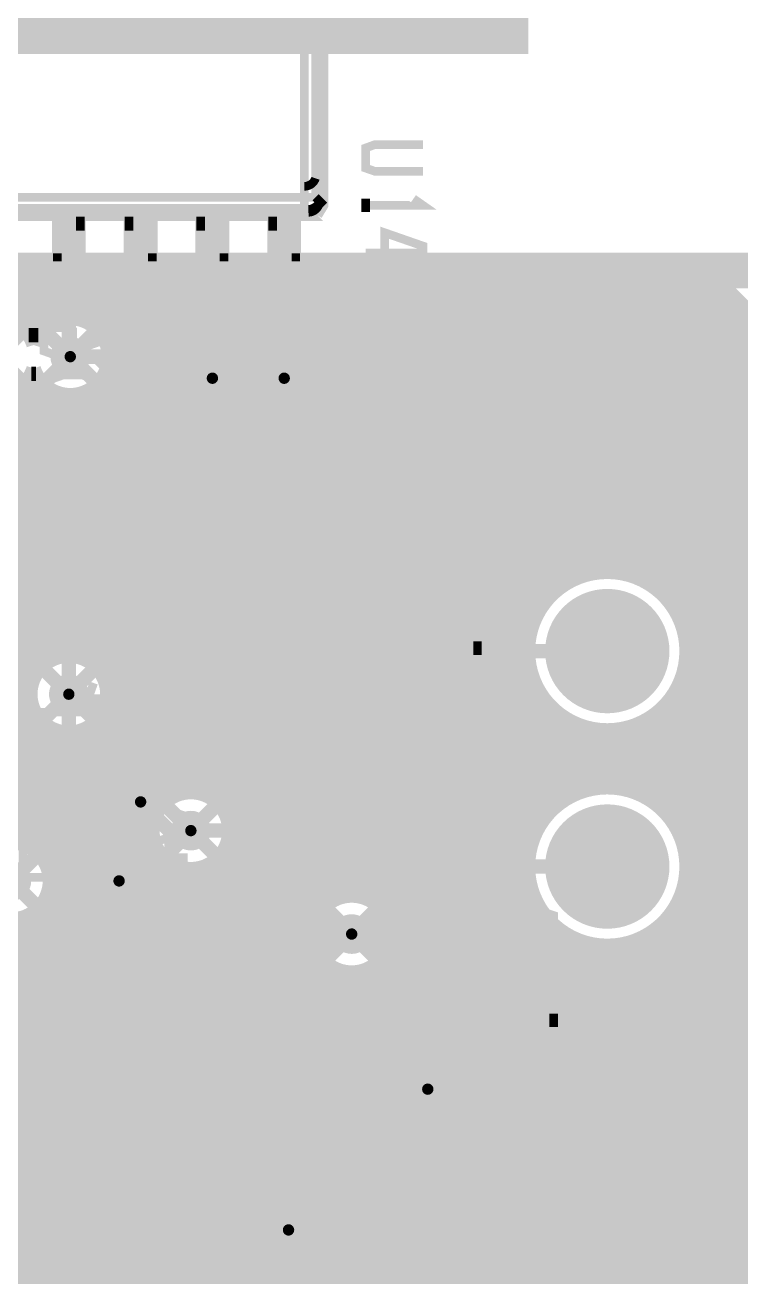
# Model space of a CAD drawing. Extents: x -20 to 155, y -92 to 168.
# Drawn here: x 65.27 to 77.93, y 105.77 to 127.91 of the extents above; entities that cross this region are included whole.
import ezdxf

# ---------------------------------------------------------------- set-up
doc = ezdxf.new("R2010")
doc.units = 0
doc.header["$MEASUREMENT"] = 0
doc.layers.get('0').update_dxf_attribs({"linetype": 'CONTINUOUS'})
for name, color, linetype in [('25-334-1_BOT', 7, 'CONTINUOUS'), ('25-334-1_DRD', 7, 'CONTINUOUS'), ('25-334-1_DRL', 2, 'CONTINUOUS'), ('25-334-1_IN1', 4, 'CONTINUOUS'), ('25-334-1_IN2', 3, 'CONTINUOUS'), ('25-334-1_SMB', 5, 'CONTINUOUS'), ('25-334-1_SMT', 10, 'CONTINUOUS'), ('25-334-1_SPB', 14, 'CONTINUOUS'), ('25-334-1_SPT', 9, 'CONTINUOUS'), ('25-334-1_SSB', 12, 'CONTINUOUS'), ('25-334-1_SST', 11, 'CONTINUOUS'), ('25-334-1_TOP', 13, 'CONTINUOUS'), ('THRUHOLE_TAP', 7, 'CONTINUOUS')]:
    doc.layers.add(name, color=color, linetype=linetype)

# ---------------------------------------------------------------- blocks, each defined once
blk = doc.blocks.new('ROUND_25')
at = {"const_width": 1.09982}
blk.add_lwpolyline([(-0.54991, 0, 1), (0.54991, 0, 1)], format="xyb", close=True, dxfattribs=at)
blk = doc.blocks.new('RECTANGLE_26')
blk.add_solid([(0.4826, 0.4064), (0.4826, -0.4064), (-0.4826, 0.4064), (-0.4826, -0.4064)])
blk = doc.blocks.new('ROUND_39')
at = {"const_width": 0.35052}
blk.add_lwpolyline([(-0.17526, 0, 1), (0.17526, 0, 1)], format="xyb", close=True, dxfattribs=at)
blk = doc.blocks.new('RECTANGLE_56')
blk.add_solid([(0.635, 0.3429), (0.635, -0.3429), (-0.635, 0.3429), (-0.635, -0.3429)])
blk = doc.blocks.new('ROUND_81')
at = {"const_width": 0.50038}
blk.add_lwpolyline([(-0.25019, 0, 1), (0.25019, 0, 1)], format="xyb", close=True, dxfattribs=at)
blk = doc.blocks.new('ROUND_84')
at = {"const_width": 0.10033}
blk.add_lwpolyline([(-0.050164, 0, 1), (0.050164, 0, 1)], format="xyb", close=True, dxfattribs=at)
blk = doc.blocks.new('ROUND_85')
at = {"const_width": 0.10033}
blk.add_lwpolyline([(-0.050164, 0, 1), (0.050164, 0, 1)], format="xyb", close=True, dxfattribs=at)
blk = doc.blocks.new('ROUND_38')
at = {"const_width": 0.35052}
blk.add_lwpolyline([(-0.17526, 0, 1), (0.17526, 0, 1)], format="xyb", close=True, dxfattribs=at)
blk = doc.blocks.new('ROUND_42')
at = {"const_width": 0.35052}
blk.add_lwpolyline([(-0.17526, 0, 1), (0.17526, 0, 1)], format="xyb", close=True, dxfattribs=at)
blk = doc.blocks.new('RECTANGLE_31')
blk.add_solid([(0.29972, 0.99949), (0.29972, -0.99949), (-0.29972, 0.99949), (-0.29972, -0.99949)])
blk = doc.blocks.new('ROUND_35')
at = {"const_width": 0.10033}
blk.add_lwpolyline([(-0.050164, 0, 1), (0.050164, 0, 1)], format="xyb", close=True, dxfattribs=at)
blk = doc.blocks.new('ROUND_71')
at = {"const_width": 0.50038}
blk.add_lwpolyline([(-0.25019, 0, 1), (0.25019, 0, 1)], format="xyb", close=True, dxfattribs=at)

msp = doc.modelspace()

# ---------------------------------------------------------------- linework, layer by layer
at = {"layer": '25-334-1_BOT'}
for points, const_width in [([(38.1762, 149.225), (38.1762, 149.8092), (38.862, 150.495), (43.942, 150.495), (46.355, 148.082), (46.355, 134.62), (54.356, 126.619), (60.325, 126.619), (63.373, 123.571), (80.264, 123.571), (81.915, 121.92)], 0.635), ([(66.04, 120.0912), (66.04, 120.777), (64.77, 122.047)], 0.254), ([(66.0654, 122.047), (66.548, 122.047), (67.945, 120.65), (67.945, 120.0912)], 0.254), ([(69.85, 120.0912), (69.85, 121.666)], 0.254), ([(66.04, 118.6688), (66.04, 116.078), (66.04, 115.0112)], 0.254), ([(69.85, 118.6688), (67.945, 118.6688)], 0.254), ([(82.55, 115.0112), (82.55, 117.348), (81.2292, 118.6688), (69.85, 118.6688)], 0.254), ([(69.85, 118.6688), (69.85, 115.57)], 0.254), ([(66.04, 116.078), (66.04, 115.0112)], 0.254), ([(68.58, 109.7788), (69.3928, 109.7788), (69.977, 110.363), (69.977, 111.887), (71.12, 113.03), (71.12, 115.189), (71.501, 115.57), (72.4408, 115.57)], 0.254), ([(66.04, 115.0112), (64.135, 115.0112)], 0.254), ([(67.31, 114.173), (67.7672, 114.6302), (69.85, 114.6302)], 0.254), ([(69.85, 114.6302), (67.7672, 114.6302), (67.31, 114.173)], 0.254), ([(72.4408, 113.665), (72.4408, 111.887), (72.39, 111.8362)], 0.635), ([(64.135, 113.5888), (64.2112, 113.5888), (65.024, 112.776), (65.532, 112.268), (65.532, 110.9218), (66.675, 109.7788)], 0.254), ([(66.04, 113.5888), (66.1162, 113.5888), (66.929, 112.776)], 0.254), ([(66.929, 112.776), (66.1162, 113.5888), (66.04, 113.5888)], 0.254), ([(68.199, 113.665), (69.85, 113.665)], 0.254), ([(69.85, 113.665), (68.58, 112.395), (68.58, 111.2012)], 0.254), ([(72.39, 111.8362), (71.0438, 111.8362)], 0.635), ([(68.58, 111.2012), (66.675, 111.2012)], 0.254), ([(72.39, 109.093), (72.39, 110.4138)], 0.254), ([(66.675, 109.7788), (66.675, 108.0262)], 0.254), ([(68.58, 109.7788), (68.58, 108.0262)], 0.254), ([(66.675, 108.0262), (64.77, 108.0262)], 0.254), ([(68.58, 106.6038), (66.675, 106.6038)], 0.254), ([(68.58, 106.6038), (69.9262, 106.6038)], 0.254), ([(68.58, 106.6038), (69.9262, 106.6038)], 0.254)]:
    msp.add_lwpolyline(points, dxfattribs=dict(at, const_width=const_width))
at = {"layer": '25-334-1_DRD', "const_width": 0.254}
for points in [[(65.405, 122.682), (64.135, 121.412)], [(65.405, 121.412), (64.135, 122.682)], [(66.7004, 122.682), (65.4304, 121.412)], [(66.7004, 121.412), (65.4304, 122.682)], [(70.485, 121.031), (69.215, 122.301), (67.945, 121.031)], [(69.215, 121.031), (67.945, 122.301)], [(69.215, 122.301), (67.945, 121.031)], [(69.215, 121.031), (67.945, 122.301)], [(70.485, 122.301), (69.215, 121.031)], [(75.565, 117.475), (75.565, 116.205)], [(76.2, 116.84), (74.93, 116.84)], [(66.675, 116.713), (65.405, 115.443)], [(66.675, 115.443), (65.405, 116.713)], [(67.945, 114.808), (66.675, 113.538)], [(67.945, 113.538), (66.675, 114.808)], [(67.945, 114.808), (66.675, 113.538)], [(67.945, 113.538), (66.675, 114.808)], [(68.834, 114.3), (67.564, 113.03)], [(68.834, 113.03), (67.564, 114.3)], [(75.565, 113.665), (75.565, 112.395)], [(65.659, 113.411), (64.389, 112.141)], [(65.659, 112.141), (64.389, 113.411)], [(67.564, 113.411), (66.294, 112.141)], [(67.564, 112.141), (66.294, 113.411)], [(67.564, 113.411), (66.294, 112.141)], [(67.564, 112.141), (66.294, 113.411)], [(76.2, 113.03), (74.93, 113.03)], [(71.6788, 112.4712), (70.4088, 111.2012)], [(71.6788, 111.2012), (70.4088, 112.4712)], [(73.025, 109.728), (71.755, 108.458)], [(73.025, 108.458), (71.755, 109.728)], [(70.5612, 107.2388), (69.2912, 105.9688)], [(70.5612, 105.9688), (69.2912, 107.2388)], [(70.5612, 107.2388), (69.2912, 105.9688)], [(70.5612, 105.9688), (69.2912, 107.2388)]]:
    msp.add_lwpolyline(points, dxfattribs=at)
at = {"layer": '25-334-1_DRL', "const_width": 1.99898}
msp.add_lwpolyline([(51.562, 132.969), (56.134, 128.397), (74.168, 128.397)], dxfattribs=at)
at = {"layer": '25-334-1_IN1', "const_width": 0.635}
msp.add_lwpolyline([(93.98, 117.475), (93.98, 118.618), (92.837, 119.761), (87.122, 119.761), (85.598, 118.237), (80.518, 118.237), (77.343, 121.412), (75.057, 121.412), (72.771, 119.126), (51.435, 119.126), (49.53, 117.221), (43.688, 117.221), (42.164, 115.697), (33.655, 115.697)], dxfattribs=at)
msp.add_lwpolyline([(93.98, 117.475), (93.98, 118.618), (92.837, 119.761), (87.122, 119.761), (85.598, 118.237), (80.518, 118.237), (77.343, 121.412), (75.057, 121.412), (72.771, 119.126), (51.435, 119.126), (49.53, 117.221), (43.688, 117.221), (42.164, 115.697), (33.655, 115.697)], dxfattribs=at)
msp.add_lwpolyline([(93.98, 117.475), (93.98, 118.618), (92.837, 119.761), (87.122, 119.761), (85.598, 118.237), (80.518, 118.237), (77.343, 121.412), (75.057, 121.412), (72.771, 119.126), (51.435, 119.126), (49.53, 117.221), (43.688, 117.221), (42.164, 115.697), (33.655, 115.697)], dxfattribs=at)
at = {"layer": '25-334-1_IN2', "const_width": 0.254}
for points in [[(53.24856, 123.80468), (77.216, 123.698)], [(65.1764, 123.75134), (65.1764, 122.59056)], [(65.405, 123.75134), (65.405, 122.2883)], [(65.6336, 123.7488), (65.6336, 122.57278)], [(65.8622, 123.7488), (65.8622, 122.6947)], [(66.0908, 123.74626), (66.0908, 122.72518)], [(66.3194, 123.74626), (66.3194, 122.67692)], [(66.548, 123.74626), (66.548, 122.52452)], [(66.7766, 123.74372), (66.7766, 81.915)], [(67.0052, 123.74372), (67.0052, 81.915)], [(67.2338, 123.74118), (67.2338, 81.915)], [(67.4624, 123.74118), (67.4624, 81.915)], [(67.691, 123.74118), (67.691, 114.11712)], [(67.9196, 123.73864), (67.9196, 114.28476)], [(68.1482, 123.73864), (68.1482, 114.34318)], [(68.3768, 123.7361), (68.3768, 114.32032)], [(68.6054, 123.7361), (68.6054, 114.20856)], [(68.834, 123.7361), (68.834, 113.9063)], [(69.0626, 123.73356), (69.0626, 94.72676)], [(69.2912, 123.73356), (69.2912, 94.72422)], [(69.5198, 123.73102), (69.5198, 94.63532)], [(69.7484, 123.73102), (69.7484, 94.40418)], [(69.977, 123.73102), (69.977, 85.26272)], [(70.2056, 123.72848), (70.2056, 85.63864)], [(70.4342, 123.72848), (70.4342, 112.13592)], [(70.6628, 123.72594), (70.6628, 112.40008)], [(70.8914, 123.72594), (70.8914, 112.49914)], [(71.12, 123.72594), (71.12, 112.51184)], [(71.3486, 123.7234), (71.3486, 112.44326)], [(71.5772, 123.7234), (71.5772, 112.25784)], [(71.8058, 123.72086), (71.8058, 99.78898)], [(72.0344, 123.72086), (72.0344, 100.02012)], [(72.263, 123.72086), (72.263, 100.10902)], [(72.4916, 123.71832), (72.4916, 100.11156)], [(72.7202, 123.71832), (72.7202, 100.03536)], [(72.9488, 123.71578), (72.9488, 99.82708)], [(73.1774, 123.71578), (73.1774, 81.915)], [(73.406, 123.71578), (73.406, 81.915)], [(73.6346, 123.71324), (73.6346, 81.915)], [(73.8632, 123.71324), (73.8632, 81.915)], [(74.0918, 123.7107), (74.0918, 81.915)], [(74.3204, 123.7107), (74.3204, 117.54358)], [(74.549, 123.7107), (74.549, 117.84584)], [(74.7776, 123.70816), (74.7776, 118.0338)], [(75.0062, 123.70816), (75.0062, 118.15572)], [(75.2348, 123.70562), (75.2348, 118.23192)], [(75.4634, 123.70562), (75.4634, 118.26494)], [(75.692, 123.70562), (75.692, 118.26494)], [(75.9206, 123.70308), (75.9206, 118.2243)], [(76.1492, 123.70308), (76.1492, 118.14556)], [(76.3778, 123.70054), (76.3778, 118.01602)], [(76.6064, 123.70054), (76.6064, 117.82044)], [(76.835, 123.70054), (76.835, 117.49786)], [(77.0636, 123.698), (77.0636, 81.915)], [(77.216, 123.698), (81.661, 119.253)], [(77.343, 123.571), (53.52288, 123.571)], [(77.2922, 123.6218), (77.2922, 81.915)], [(77.5716, 123.3424), (53.62194, 123.3424)], [(77.5208, 123.3932), (77.5208, 81.915)], [(77.8002, 123.1138), (53.63464, 123.1138)], [(77.7494, 123.1646), (77.7494, 81.915)], [(78.0288, 122.8852), (53.56606, 122.8852)], [(77.978, 122.936), (77.978, 81.915)], [(65.76314, 122.6566), (65.07226, 122.6566)], [(78.2574, 122.6566), (66.36512, 122.6566)], [(65.50152, 122.428), (65.33134, 122.428)], [(78.486, 122.428), (66.62928, 122.428)], [(78.7146, 122.1994), (66.72834, 122.1994)], [(78.9432, 121.9708), (66.74104, 121.9708)], [(65.45834, 121.7422), (65.37706, 121.7422)], [(65.405, 121.8057), (65.405, 116.3193)], [(79.1718, 121.7422), (66.67246, 121.7422)], [(65.1764, 121.50344), (65.1764, 113.43894)], [(65.64376, 121.5136), (65.1891, 121.5136)], [(65.6336, 121.52122), (65.6336, 116.62156)], [(79.4004, 121.5136), (66.48704, 121.5136)], [(66.548, 121.56694), (66.548, 116.53012)], [(79.629, 121.285), (49.8983, 121.285)], [(65.8622, 121.39676), (65.8622, 116.73332)], [(66.0908, 121.36628), (66.0908, 116.75618)], [(66.3194, 121.41708), (66.3194, 116.69776)], [(79.8576, 121.0564), (50.20056, 121.0564)], [(80.0862, 120.8278), (50.31232, 120.8278)], [(80.3148, 120.5992), (50.33518, 120.5992)], [(80.5434, 120.3706), (50.27676, 120.3706)], [(80.772, 120.142), (50.10912, 120.142)], [(81.0006, 119.9134), (40.259, 119.9134)], [(81.2292, 119.6848), (40.259, 119.6848)], [(81.4578, 119.4562), (40.259, 119.4562)], [(89.154, 119.2276), (40.259, 119.2276)], [(89.154, 118.999), (40.259, 118.999)], [(89.154, 118.7704), (40.259, 118.7704)], [(89.154, 118.5418), (40.259, 118.5418)], [(89.154, 118.3132), (40.259, 118.3132)], [(74.86142, 118.0846), (40.259, 118.0846)], [(89.154, 118.0846), (76.26858, 118.0846)], [(74.55916, 117.856), (40.259, 117.856)], [(89.154, 117.856), (76.57084, 117.856)], [(74.3712, 117.6274), (40.259, 117.6274)], [(89.154, 117.6274), (76.7588, 117.6274)], [(74.24928, 117.3988), (40.259, 117.3988)], [(89.154, 117.3988), (76.88072, 117.3988)], [(74.17308, 117.1702), (40.259, 117.1702)], [(89.154, 117.1702), (76.95692, 117.1702)], [(74.13752, 116.9416), (40.259, 116.9416)], [(89.154, 116.9416), (76.98994, 116.9416)], [(65.79616, 116.713), (64.3763, 116.713)], [(74.14006, 116.713), (66.2813, 116.713)], [(89.154, 116.713), (76.98994, 116.713)], [(65.4939, 116.4844), (64.67856, 116.4844)], [(74.1807, 116.4844), (66.58356, 116.4844)], [(89.154, 116.4844), (76.9493, 116.4844)], [(65.38214, 116.2558), (64.79032, 116.2558)], [(74.25944, 116.2558), (66.69532, 116.2558)], [(74.3204, 116.13642), (74.3204, 113.73358)], [(76.835, 116.18214), (76.835, 113.68786)], [(89.154, 116.2558), (76.87056, 116.2558)], [(65.36182, 116.0272), (64.81318, 116.0272)], [(74.38898, 116.0272), (66.71818, 116.0272)], [(89.154, 116.0272), (76.74102, 116.0272)], [(65.42024, 115.7986), (64.75476, 115.7986)], [(65.405, 115.83416), (65.405, 113.33988)], [(74.58456, 115.7986), (66.65976, 115.7986)], [(74.549, 115.83416), (74.549, 114.03584)], [(89.154, 115.7986), (76.54544, 115.7986)], [(76.6064, 115.85956), (76.6064, 114.01044)], [(65.58788, 115.57), (64.58712, 115.57)], [(65.6336, 115.5319), (65.6336, 113.07572)], [(66.3194, 115.45824), (66.3194, 81.915)], [(74.90714, 115.57), (66.49212, 115.57)], [(66.548, 115.62588), (66.548, 81.915)], [(74.7776, 115.6462), (74.7776, 114.2238)], [(75.0062, 115.52428), (75.0062, 114.34572)], [(75.2348, 115.44808), (75.2348, 114.42192)], [(75.9206, 115.4557), (75.9206, 114.4143)], [(76.1492, 115.53444), (76.1492, 114.33556)], [(89.154, 115.57), (76.22286, 115.57)], [(76.3778, 115.66398), (76.3778, 114.20602)], [(89.154, 115.3414), (63.52794, 115.3414)], [(65.8622, 115.42014), (65.8622, 81.915)], [(66.0908, 115.39982), (66.0908, 81.915)], [(75.4634, 115.41252), (75.4634, 114.45494)], [(75.692, 115.41506), (75.692, 114.45494)], [(89.154, 115.1128), (63.54064, 115.1128)], [(89.154, 114.8842), (63.47206, 114.8842)], [(89.154, 114.6556), (63.28664, 114.6556)], [(75.2602, 114.427), (58.34888, 114.427)], [(89.154, 114.427), (75.8698, 114.427)], [(67.77736, 114.1984), (58.44794, 114.1984)], [(74.7395, 114.1984), (68.62064, 114.1984)], [(89.154, 114.1984), (76.38796, 114.1984)], [(67.59194, 113.9698), (58.46064, 113.9698)], [(74.4855, 113.9698), (68.80606, 113.9698)], [(120.58904, 113.9698), (76.64196, 113.9698)], [(67.52336, 113.7412), (58.39206, 113.7412)], [(74.32294, 113.7412), (68.87464, 113.7412)], [(120.58904, 113.7412), (76.80452, 113.7412)], [(67.53606, 113.5126), (58.20664, 113.5126)], [(74.2188, 113.5126), (68.86194, 113.5126)], [(120.58904, 113.5126), (76.9112, 113.5126)], [(67.63512, 113.284), (65.47612, 113.284)], [(74.15784, 113.284), (68.76288, 113.284)], [(68.834, 113.42116), (68.834, 94.65056)], [(120.58904, 113.284), (76.97216, 113.284)], [(67.89674, 113.0554), (65.64376, 113.0554)], [(67.691, 113.21288), (67.691, 81.915)], [(67.9196, 113.04524), (67.9196, 81.95818)], [(74.13498, 113.0554), (68.49872, 113.0554)], [(68.6054, 113.1189), (68.6054, 94.44228)], [(120.58904, 113.0554), (76.99502, 113.0554)], [(74.15022, 112.8268), (65.70218, 112.8268)], [(68.1482, 112.98682), (68.1482, 81.9277)], [(68.3768, 113.00714), (68.3768, 81.915)], [(120.58904, 112.8268), (76.97978, 112.8268)], [(74.20102, 112.5982), (65.67932, 112.5982)], [(120.58904, 112.5982), (76.92898, 112.5982)], [(70.62216, 112.3696), (65.56756, 112.3696)], [(65.6336, 112.47374), (65.6336, 81.915)], [(74.295, 112.3696), (71.46544, 112.3696)], [(120.58904, 112.3696), (76.83246, 112.3696)], [(76.835, 112.37214), (76.835, 81.915)], [(70.43674, 112.141), (65.2653, 112.141)], [(65.405, 112.21212), (65.405, 81.915)], [(74.44486, 112.141), (71.65086, 112.141)], [(74.3204, 112.32642), (74.3204, 81.915)], [(120.58904, 112.141), (76.68514, 112.141)], [(70.36816, 111.9124), (64.60744, 111.9124)], [(65.1764, 112.11306), (65.1764, 81.915)], [(74.67346, 111.9124), (71.71944, 111.9124)], [(74.549, 112.02416), (74.549, 81.915)], [(97.282, 111.9124), (76.45654, 111.9124)], [(76.6064, 112.04956), (76.6064, 81.915)], [(70.38086, 111.6838), (64.59474, 111.6838)], [(75.0824, 111.6838), (71.70674, 111.6838)], [(74.7776, 111.8362), (74.7776, 81.915)], [(75.0062, 111.71428), (75.0062, 81.915)], [(97.282, 111.6838), (76.0476, 111.6838)], [(76.1492, 111.72444), (76.1492, 81.915)], [(76.3778, 111.85398), (76.3778, 81.915)], [(70.4342, 111.53394), (70.4342, 85.82406)], [(75.2348, 111.63808), (75.2348, 81.915)], [(75.4634, 111.60252), (75.4634, 81.915)], [(75.692, 111.60506), (75.692, 81.915)], [(75.9206, 111.6457), (75.9206, 81.915)], [(70.47992, 111.4552), (64.49568, 111.4552)], [(70.6628, 111.27232), (70.6628, 85.89264)], [(71.5772, 111.41456), (71.5772, 81.915)], [(97.282, 111.4552), (71.60768, 111.4552)], [(70.74154, 111.2266), (64.23152, 111.2266)], [(70.8914, 111.17326), (70.8914, 85.87994)], [(71.12, 111.16056), (71.12, 85.78088)], [(97.282, 111.2266), (71.34352, 111.2266)], [(71.3486, 111.22914), (71.3486, 85.51672)], [(97.282, 110.998), (56.03494, 110.998)], [(97.282, 110.7694), (55.9943, 110.7694)], [(97.282, 110.5408), (55.91556, 110.5408)], [(97.282, 110.3122), (55.78602, 110.3122)], [(97.282, 110.0836), (55.59044, 110.0836)], [(97.282, 109.855), (63.1063, 109.855)], [(97.282, 109.6264), (63.40856, 109.6264)], [(82.931, 109.3978), (63.52032, 109.3978)], [(82.931, 109.1692), (63.54318, 109.1692)], [(82.931, 108.9406), (63.48476, 108.9406)], [(82.931, 108.712), (63.31712, 108.712)], [(82.931, 108.4834), (59.98464, 108.4834)], [(82.931, 108.2548), (60.17006, 108.2548)], [(82.931, 108.0262), (60.23864, 108.0262)], [(82.931, 107.7976), (60.22594, 107.7976)], [(82.931, 107.569), (60.12688, 107.569)], [(82.931, 107.3404), (59.86272, 107.3404)], [(82.931, 107.1118), (40.259, 107.1118)], [(82.931, 106.8832), (40.259, 106.8832)], [(82.931, 106.6546), (40.259, 106.6546)], [(82.931, 106.426), (40.259, 106.426)], [(82.931, 106.1974), (40.259, 106.1974)], [(82.931, 105.9688), (40.259, 105.9688)], [(91.44, 105.7402), (40.259, 105.7402)]]:
    msp.add_lwpolyline(points, dxfattribs=at)
for points in [[(65.4177, 122.25274, 0.3267438), (64.77, 122.72772)], [(66.0654, 122.72772, 0.3267438), (65.4177, 122.25274)], [(66.74612, 122.047, 0.4142136), (66.0654, 122.72772)], [(66.0654, 121.36628, 0.4142136), (66.74612, 122.047)], [(64.77, 121.36882, 0.3267432), (65.4177, 121.84126)], [(65.4177, 121.84126, 0.3267438), (66.0654, 121.36628)], [(75.565, 118.27002, 0.4142136), (74.13498, 116.84)], [(76.99502, 116.84, 0.4142136), (75.565, 118.27002)], [(74.13498, 116.84, 0.4142136), (75.565, 115.40998)], [(75.565, 115.40998, 0.4142136), (76.99502, 116.84)], [(66.04, 116.75872, 0.4142136), (65.35928, 116.078)], [(66.72072, 116.078, 0.4142136), (66.04, 116.75872)], [(65.35928, 116.078, 0.4142136), (66.04, 115.39728)], [(66.04, 115.39728, 0.4142136), (66.72072, 116.078)], [(68.199, 114.34572, 0.4142136), (67.51828, 113.665)], [(68.87972, 113.665, 0.4142136), (68.199, 114.34572)], [(75.565, 114.46002, 0.4142136), (74.13498, 113.03)], [(76.99502, 113.03, 0.4142136), (75.565, 114.46002)], [(65.70472, 112.776, 0.4142136), (65.024, 113.45672)], [(67.51828, 113.665, 0.4142136), (68.199, 112.98428)], [(68.199, 112.98428, 0.4142136), (68.87972, 113.665)], [(74.13498, 113.03, 0.4142136), (75.565, 111.59998)], [(75.565, 111.59998, 0.4142136), (76.99502, 113.03)], [(65.024, 112.09528, 0.4142136), (65.70472, 112.776)], [(71.0438, 112.51692, 0.4142136), (70.36308, 111.8362)], [(71.72452, 111.8362, 0.4142136), (71.0438, 112.51692)], [(70.36308, 111.8362, 0.4142136), (71.0438, 111.15548)], [(71.0438, 111.15548, 0.4142136), (71.72452, 111.8362)]]:
    msp.add_lwpolyline(points, format="xyb", dxfattribs=at)
at = {"layer": '25-334-1_SSB', "const_width": 0.1524}
for points in [[(66.10858, 123.39828), (66.10858, 123.04268), (65.9384, 122.9233), (65.77076, 122.9233), (65.60058, 123.04268), (65.60058, 123.39828), (66.61658, 123.39828)], [(67.88658, 123.39828), (67.88658, 123.04268), (67.7164, 122.9233), (67.54876, 122.9233), (67.37858, 123.04268), (67.37858, 123.39828), (68.39458, 123.39828)], [(70.03542, 122.89536), (70.20306, 122.95632), (70.20306, 123.31192), (70.03542, 123.37034), (69.35724, 123.37034), (69.18706, 123.31192), (69.18706, 122.95632), (69.35724, 122.89536)], [(66.10858, 123.1011), (66.61658, 122.9233)], [(67.88658, 123.1011), (68.39458, 122.9233)], [(68.05676, 122.0851), (68.05676, 122.56008), (67.37858, 122.32386), (67.37858, 122.20448), (68.39458, 122.20448)], [(66.10858, 122.14606), (66.10858, 122.50166), (65.9384, 122.56008), (65.77076, 122.56008), (65.60058, 122.50166), (65.60058, 122.14606), (65.77076, 122.0851), (65.9384, 122.0851), (66.61658, 122.32386)], [(70.03542, 122.53214), (70.20306, 122.47372), (70.20306, 122.11812), (70.03542, 122.05716), (69.69506, 122.05716), (69.52742, 122.17654), (69.52742, 122.53214), (69.18706, 122.53214), (69.18706, 122.05716)], [(66.61658, 121.54408), (66.4464, 121.66346), (66.27876, 121.72188), (65.9384, 121.72188), (65.77076, 121.66346), (65.60058, 121.54408), (65.60058, 121.4247), (65.77076, 121.30786), (65.9384, 121.2469), (66.27876, 121.2469), (66.4464, 121.30786), (66.61658, 121.4247), (66.61658, 121.54408)], [(68.39458, 121.54408), (68.2244, 121.66346), (68.05676, 121.72188), (67.7164, 121.72188), (67.54876, 121.66346), (67.37858, 121.54408), (67.37858, 121.4247), (67.54876, 121.30786), (67.7164, 121.2469), (68.05676, 121.2469), (68.2244, 121.30786), (68.39458, 121.4247), (68.39458, 121.54408)], [(69.69506, 121.27992), (69.52742, 121.21896), (69.35724, 121.21896), (69.18706, 121.27992), (69.18706, 121.63552), (69.35724, 121.69394), (69.52742, 121.69394), (69.69506, 121.63552), (69.69506, 121.27992), (69.86524, 121.21896), (70.03542, 121.21896), (70.20306, 121.27992), (70.20306, 121.63552), (70.03542, 121.69394), (69.86524, 121.69394), (69.69506, 121.63552)], [(65.2145, 117.9195), (65.2145, 120.8405), (66.8528, 120.8405), (66.8528, 117.9195), (65.2145, 117.9195)], [(67.1195, 117.9195), (67.1195, 120.8405), (68.7578, 120.8405), (68.7578, 117.9195), (67.1195, 117.9195)], [(70.6755, 120.8405), (70.6755, 117.9195), (69.0372, 117.9195), (69.0372, 120.8405), (70.6755, 120.8405)], [(74.8157, 120.55094), (74.8157, 121.02592)], [(75.8317, 120.7897), (74.8157, 120.7897)], [(75.3237, 120.18772), (75.3237, 119.83212), (75.15606, 119.71274), (74.98588, 119.71274), (74.8157, 119.83212), (74.8157, 120.18772), (75.8317, 120.18772)], [(75.3237, 118.9355), (75.15606, 118.87454), (74.98588, 118.87454), (74.8157, 118.9355), (74.8157, 119.2911), (74.98588, 119.34952), (75.15606, 119.34952), (75.3237, 119.2911), (75.3237, 118.9355), (75.49388, 118.87454), (75.66406, 118.87454), (75.8317, 118.9355), (75.8317, 119.2911), (75.66406, 119.34952), (75.49388, 119.34952), (75.3237, 119.2911)], [(73.26884, 118.745), (73.09866, 118.80342), (72.42048, 118.80342), (72.25284, 118.745), (72.25284, 118.3894), (72.42048, 118.33098), (73.09866, 118.33098), (73.26884, 118.3894), (73.26884, 118.745)], [(72.76084, 117.96522), (72.76084, 117.60962), (72.59066, 117.49278), (72.42048, 117.49278), (72.25284, 117.60962), (72.25284, 117.96522), (73.26884, 117.96522)], [(64.85636, 116.30406), (64.91478, 116.13388), (65.27038, 116.13388), (65.3288, 116.30406), (65.3288, 116.9797), (65.27038, 117.14988), (64.91478, 117.14988), (64.85636, 116.9797)], [(66.47942, 116.27612), (66.41846, 116.10594), (66.06286, 116.10594), (66.00444, 116.27612), (66.00444, 116.61394), (66.12382, 116.78412), (66.47942, 116.78412), (66.47942, 117.12194), (66.00444, 117.12194)], [(67.19824, 116.10594), (66.84264, 117.12194), (67.31762, 117.12194)], [(67.68084, 116.27612), (67.73926, 116.10594), (68.09486, 116.10594), (68.15582, 116.27612), (68.15582, 116.95176), (68.09486, 117.12194), (67.73926, 117.12194), (67.68084, 116.95176)], [(73.26884, 116.8908), (72.25284, 116.8908), (72.42048, 117.01018)], [(73.26884, 116.77142), (73.26884, 117.01018)], [(73.2028, 113.03), (73.4314, 113.03), (73.4314, 116.205), (68.8848, 116.205), (68.8848, 113.03), (73.2028, 113.03)], [(66.8655, 115.7605), (66.8655, 112.8395), (65.2272, 112.8395), (65.2272, 115.7605), (66.8655, 115.7605)], [(67.63258, 114.38128), (67.63258, 114.02568), (67.4624, 113.9063), (67.29476, 113.9063), (67.12458, 114.02568), (67.12458, 114.38128), (68.14058, 114.38128)], [(67.63258, 114.0841), (68.14058, 113.9063)], [(67.80276, 113.0681), (67.80276, 113.54308), (67.12458, 113.30686), (67.12458, 113.18748), (68.14058, 113.18748)], [(67.9704, 112.70488), (68.14058, 112.5855), (68.14058, 112.34928), (67.9704, 112.2299), (67.80276, 112.2299), (67.4624, 112.46866), (67.12458, 112.2299), (67.12458, 112.70488)], [(71.5645, 109.6645), (71.5645, 112.5855), (73.2028, 112.5855), (73.2028, 109.6645), (71.5645, 109.6645)], [(74.4474, 111.7473), (74.61758, 111.80826), (74.61758, 112.16386), (74.4474, 112.22228), (73.77176, 112.22228), (73.60158, 112.16386), (73.60158, 111.80826), (73.77176, 111.7473)], [(65.8495, 109.0295), (65.8495, 111.9505), (67.4878, 111.9505), (67.4878, 109.0295), (65.8495, 109.0295)], [(69.4055, 111.9505), (69.4055, 109.0295), (67.7672, 109.0295), (67.7672, 111.9505), (69.4055, 111.9505)], [(70.20306, 111.55934), (70.20306, 111.20374), (70.03542, 111.08436), (69.86524, 111.08436), (69.69506, 111.20374), (69.69506, 111.55934), (70.71106, 111.55934)], [(74.4474, 111.38408), (74.61758, 111.2647), (74.61758, 111.02848), (74.4474, 110.9091), (74.27976, 110.9091), (73.9394, 111.14786), (73.60158, 110.9091), (73.60158, 111.38408)], [(74.9427, 110.89894), (74.9427, 111.37392)], [(70.20306, 111.26216), (70.71106, 111.08436)], [(75.9587, 111.1377), (74.9427, 111.1377)], [(70.54342, 110.72114), (70.71106, 110.60176), (70.71106, 110.36554), (70.54342, 110.24616), (70.37324, 110.24616), (70.03542, 110.48492), (69.69506, 110.24616), (69.69506, 110.72114)], [(74.61758, 110.30966), (73.60158, 110.30966), (73.77176, 110.4265)], [(74.61758, 110.19028), (74.61758, 110.4265)], [(75.4507, 110.53572), (75.4507, 110.18012), (75.28306, 110.06074), (75.11288, 110.06074), (74.9427, 110.18012), (74.9427, 110.53572), (75.9587, 110.53572)], [(65.26276, 109.093), (65.30594, 108.95076), (65.55994, 108.95076), (65.60058, 109.093), (65.60058, 109.65688), (65.55994, 109.79912), (65.30594, 109.79912), (65.26276, 109.65688)], [(70.20306, 109.46892), (70.03542, 109.40796), (69.86524, 109.40796), (69.69506, 109.46892), (69.69506, 109.82452), (69.86524, 109.88294), (70.03542, 109.88294), (70.20306, 109.82452), (70.20306, 109.46892), (70.37324, 109.40796), (70.54342, 109.40796), (70.71106, 109.46892), (70.71106, 109.82452), (70.54342, 109.88294), (70.37324, 109.88294), (70.20306, 109.82452)], [(75.9587, 109.57814), (74.9427, 109.22254), (74.9427, 109.69752)], [(65.5955, 108.7755), (65.5955, 105.8545), (63.9572, 105.8545), (63.9572, 108.7755), (65.5955, 108.7755)], [(65.8495, 105.8545), (65.8495, 108.7755), (67.4878, 108.7755), (67.4878, 105.8545), (65.8495, 105.8545)], [(67.7545, 105.8545), (67.7545, 108.7755), (69.3928, 108.7755), (69.3928, 105.8545), (67.7545, 105.8545)], [(70.17258, 108.41228), (70.17258, 108.05668), (70.0024, 107.9373), (69.83476, 107.9373), (69.66458, 108.05668), (69.66458, 108.41228), (70.68058, 108.41228)], [(70.17258, 108.1151), (70.68058, 107.9373)], [(70.5104, 107.57408), (70.68058, 107.4547), (70.68058, 107.21848), (70.5104, 107.0991), (70.34276, 107.0991), (70.0024, 107.33786), (69.66458, 107.0991), (69.66458, 107.57408)], [(70.17258, 106.67746), (70.17258, 106.32186), (70.34276, 106.2609), (70.5104, 106.2609), (70.68058, 106.32186), (70.68058, 106.67746), (70.5104, 106.73588), (70.34276, 106.73588), (69.66458, 106.49966)]]:
    msp.add_lwpolyline(points, dxfattribs=at)
at = {"layer": '25-334-1_SSB', "const_width": 0.254}
for points in [[(75.565, 118.24208, 0.4142136), (74.16292, 116.84)], [(76.96708, 116.84, 0.4142136), (75.565, 118.24208)], [(74.16292, 116.84, 0.4142136), (75.565, 115.43792)], [(75.565, 115.43792, 0.4142136), (76.96708, 116.84)], [(75.565, 114.43208, 0.4142136), (74.16292, 113.03)], [(76.96708, 113.03, 0.4142136), (75.565, 114.43208)], [(74.16292, 113.03, 0.4142136), (75.565, 111.62792)], [(75.565, 111.62792, 0.4142136), (76.96708, 113.03)]]:
    msp.add_lwpolyline(points, format="xyb", dxfattribs=at)
at = {"layer": '25-334-1_SST', "const_width": 0.1524}
for points in [[(66.24574, 123.5837), (66.24574, 123.1011), (65.83426, 123.1011), (65.83426, 123.5837), (66.24574, 123.5837), (66.24574, 123.73102), (66.24574, 123.87326), (65.83426, 123.87326), (65.83426, 124.27712), (65.83426, 124.52096), (66.24574, 124.52096), (70.35546, 124.52096), (70.358, 124.52096), (70.20814, 124.67082), (70.20814, 124.8664), (70.20814, 131.33832), (70.40372, 131.33832), (70.47484, 131.74472), (70.55358, 131.82346), (70.55358, 131.82092)], [(70.55358, 131.82346), (70.55358, 131.82092), (70.55358, 124.71908), (70.55358, 124.71654), (70.4469, 124.54128)], [(70.40372, 131.33832), (70.40372, 124.8664), (70.20814, 124.8664), (60.60186, 124.8664), (60.60186, 131.33832), (70.20814, 131.33832), (70.20814, 131.48056)], [(72.30618, 125.3236), (71.45782, 125.3236), (71.29018, 125.38202), (71.29018, 125.73762), (71.45782, 125.79858), (72.30618, 125.79858)], [(70.20814, 124.67082), (60.60186, 124.67082), (60.60186, 124.8664), (60.40374, 124.8664)], [(70.40372, 124.8664), (70.55358, 124.71654)], [(71.29018, 124.60478), (71.29018, 124.841)], [(71.29018, 124.72162), (72.30618, 124.72162), (72.136, 124.841)], [(65.83426, 124.52096), (64.97574, 124.52096), (64.56426, 124.52096), (63.70574, 124.52096), (63.29426, 124.52096), (62.43574, 124.52096), (62.02426, 124.52096), (61.16574, 124.52096), (60.75426, 124.52096), (60.75426, 124.27712), (60.75426, 123.87326), (61.16574, 123.87326), (61.16574, 123.73102), (61.16574, 123.5837), (60.75426, 123.5837), (60.75426, 123.1011), (61.16574, 123.1011), (61.16574, 123.5837)], [(66.24574, 124.27712), (66.24574, 124.52096)], [(67.51574, 124.52096), (67.51574, 124.27712), (67.10426, 124.27712), (67.10426, 123.87326), (67.10426, 123.73102), (67.51574, 123.73102), (67.51574, 123.5837), (67.51574, 123.1011), (67.10426, 123.1011), (67.10426, 123.5837), (67.10426, 123.73102)], [(67.10426, 124.27712), (67.10426, 124.52096)], [(68.78574, 124.52096), (68.78574, 124.27712), (68.37426, 124.27712), (68.37426, 123.87326), (68.37426, 123.73102), (68.78574, 123.73102), (68.78574, 123.5837), (68.78574, 123.1011), (68.37426, 123.1011), (68.37426, 123.5837), (68.37426, 123.73102)], [(68.37426, 124.27712), (68.37426, 124.52096)], [(70.05574, 124.52096), (70.05574, 124.27712), (69.64426, 124.27712), (69.64426, 123.87326), (69.64426, 123.73102), (70.05574, 123.73102), (70.05574, 123.5837), (70.05574, 123.1011), (69.64426, 123.1011), (69.64426, 123.5837), (69.64426, 123.73102)], [(69.64426, 124.27712), (69.64426, 124.52096)], [(65.83426, 124.27712), (66.24574, 124.27712), (66.24574, 123.87326)], [(67.10426, 123.87326), (67.51574, 123.87326), (67.51574, 124.27712)], [(68.37426, 123.87326), (68.78574, 123.87326), (68.78574, 124.27712)], [(69.64426, 123.87326), (70.05574, 123.87326), (70.05574, 124.27712)], [(71.628, 123.76658), (71.628, 124.23902), (72.30618, 124.0028), (72.30618, 123.88342), (71.29018, 123.88342)], [(65.83426, 123.73102), (65.83426, 123.87326)], [(66.24574, 123.73102), (65.83426, 123.73102), (65.83426, 123.5837)], [(67.51574, 123.73102), (67.51574, 123.87326)], [(68.78574, 123.73102), (68.78574, 123.87326)], [(70.05574, 123.73102), (70.05574, 123.87326)], [(67.10426, 123.5837), (67.51574, 123.5837)], [(68.37426, 123.5837), (68.78574, 123.5837)], [(69.64426, 123.5837), (70.05574, 123.5837)]]:
    msp.add_lwpolyline(points, dxfattribs=at)
for points in [[(70.2056, 125.05944, 0.3228256), (70.40372, 125.20168)], [(70.27926, 124.5997, 0.3924235), (70.47484, 124.79528)], [(70.27926, 124.65304, 0.3185784), (70.47484, 124.79528)]]:
    msp.add_lwpolyline(points, format="xyb", dxfattribs=at)
at = {"layer": '25-334-1_TOP'}
for points, const_width in [([(66.04, 123.61926), (66.04, 122.047), (66.0654, 122.047)], 0.254), ([(68.58, 121.666), (68.58, 123.61926)], 0.254), ([(68.58, 121.666), (68.58, 123.61926)], 0.254), ([(75.565, 116.84), (69.723, 116.84), (68.834, 115.951), (66.167, 115.951), (66.04, 116.078)], 0.254), ([(75.565, 113.03), (68.834, 113.03), (68.199, 113.665)], 0.254), ([(71.0438, 111.8362), (63.9318, 111.8362)], 0.635)]:
    msp.add_lwpolyline(points, dxfattribs=dict(at, const_width=const_width))

# ---------------------------------------------------------------- block references
at = {"layer": '25-334-1_BOT'}
for name, p in [('ROUND_39', (66.0654, 122.047)), ('ROUND_39', (68.58, 121.666)), ('ROUND_39', (69.85, 121.666)), ('RECTANGLE_26', (66.04, 120.0912)), ('RECTANGLE_26', (67.945, 120.0912)), ('RECTANGLE_26', (69.85, 120.0912)), ('RECTANGLE_26', (66.04, 118.6688)), ('RECTANGLE_26', (67.945, 118.6688)), ('RECTANGLE_26', (69.85, 118.6688)), ('ROUND_25', (75.565, 116.84)), ('ROUND_39', (66.04, 116.078)), ('RECTANGLE_56', (69.85, 115.57)), ('RECTANGLE_56', (72.4408, 115.57)), ('RECTANGLE_26', (66.04, 115.0112)), ('RECTANGLE_56', (69.85, 114.6302)), ('ROUND_39', (67.31, 114.173)), ('ROUND_25', (75.565, 113.03)), ('RECTANGLE_26', (66.04, 113.5888)), ('ROUND_39', (68.199, 113.665)), ('RECTANGLE_56', (69.85, 113.665)), ('RECTANGLE_56', (72.4408, 113.665)), ('ROUND_39', (65.024, 112.776)), ('ROUND_39', (66.929, 112.776)), ('ROUND_39', (71.0438, 111.8362)), ('RECTANGLE_26', (72.39, 111.8362)), ('RECTANGLE_26', (66.675, 111.2012)), ('RECTANGLE_26', (68.58, 111.2012)), ('RECTANGLE_26', (72.39, 110.4138)), ('RECTANGLE_26', (66.675, 109.7788)), ('RECTANGLE_26', (68.58, 109.7788)), ('ROUND_39', (72.39, 109.093)), ('RECTANGLE_26', (66.675, 108.0262)), ('RECTANGLE_26', (68.58, 108.0262)), ('RECTANGLE_26', (66.675, 106.6038)), ('RECTANGLE_26', (68.58, 106.6038)), ('ROUND_39', (69.9262, 106.6038))]:
    msp.add_blockref(name, p, dxfattribs=at)
at = {"layer": '25-334-1_DRL'}
for name, p in [('ROUND_84', (66.0654, 122.047)), ('ROUND_85', (68.58, 121.666)), ('ROUND_85', (69.85, 121.666)), ('ROUND_81', (75.565, 116.84)), ('ROUND_85', (66.04, 116.078)), ('ROUND_85', (67.31, 114.173)), ('ROUND_84', (68.199, 113.665)), ('ROUND_81', (75.565, 113.03)), ('ROUND_85', (66.929, 112.776)), ('ROUND_85', (71.0438, 111.8362)), ('ROUND_85', (72.39, 109.093)), ('ROUND_85', (69.9262, 106.6038))]:
    msp.add_blockref(name, p, dxfattribs=at)
at = {"layer": '25-334-1_IN1'}
for name, p in [('ROUND_38', (66.0654, 122.047)), ('ROUND_42', (68.58, 121.666)), ('ROUND_42', (69.85, 121.666)), ('ROUND_25', (75.565, 116.84)), ('ROUND_42', (66.04, 116.078)), ('ROUND_42', (67.31, 114.173)), ('ROUND_25', (75.565, 113.03)), ('ROUND_38', (68.199, 113.665)), ('ROUND_42', (65.024, 112.776)), ('ROUND_42', (66.929, 112.776)), ('ROUND_42', (71.0438, 111.8362)), ('ROUND_42', (72.39, 109.093)), ('ROUND_42', (69.9262, 106.6038))]:
    msp.add_blockref(name, p, dxfattribs=at)
at = {"layer": '25-334-1_IN2'}
for name, p in [('ROUND_38', (66.0654, 122.047)), ('ROUND_42', (68.58, 121.666)), ('ROUND_42', (69.85, 121.666)), ('ROUND_25', (75.565, 116.84)), ('ROUND_39', (66.04, 116.078)), ('ROUND_42', (67.31, 114.173)), ('ROUND_25', (75.565, 113.03)), ('ROUND_39', (68.199, 113.665)), ('ROUND_39', (65.024, 112.776)), ('ROUND_42', (66.929, 112.776)), ('ROUND_42', (71.0438, 111.8362)), ('ROUND_42', (72.39, 109.093)), ('ROUND_42', (69.9262, 106.6038))]:
    msp.add_blockref(name, p, dxfattribs=at)
at = {"layer": '25-334-1_SMB'}
for name, p in [('RECTANGLE_26', (66.04, 120.0912)), ('RECTANGLE_26', (67.945, 120.0912)), ('RECTANGLE_26', (69.85, 120.0912)), ('RECTANGLE_26', (66.04, 118.6688)), ('RECTANGLE_26', (67.945, 118.6688)), ('RECTANGLE_26', (69.85, 118.6688)), ('ROUND_25', (75.565, 116.84)), ('RECTANGLE_56', (69.85, 115.57)), ('RECTANGLE_56', (72.4408, 115.57)), ('RECTANGLE_26', (66.04, 115.0112)), ('RECTANGLE_56', (69.85, 114.6302)), ('ROUND_25', (75.565, 113.03)), ('RECTANGLE_26', (66.04, 113.5888)), ('RECTANGLE_56', (69.85, 113.665)), ('RECTANGLE_56', (72.4408, 113.665)), ('RECTANGLE_26', (72.39, 111.8362)), ('RECTANGLE_26', (66.675, 111.2012)), ('RECTANGLE_26', (68.58, 111.2012)), ('RECTANGLE_26', (72.39, 110.4138)), ('RECTANGLE_26', (66.675, 109.7788)), ('RECTANGLE_26', (68.58, 109.7788)), ('RECTANGLE_26', (66.675, 108.0262)), ('RECTANGLE_26', (68.58, 108.0262)), ('RECTANGLE_26', (66.675, 106.6038)), ('RECTANGLE_26', (68.58, 106.6038))]:
    msp.add_blockref(name, p, dxfattribs=at)
at = {"layer": '25-334-1_SMT'}
for name, p in [('RECTANGLE_31', (66.04, 123.61926)), ('RECTANGLE_31', (67.31, 123.61926)), ('RECTANGLE_31', (68.58, 123.61926)), ('RECTANGLE_31', (69.85, 123.61926)), ('ROUND_25', (75.565, 116.84)), ('ROUND_25', (75.565, 113.03))]:
    msp.add_blockref(name, p, dxfattribs=at)
at = {"layer": '25-334-1_SPB'}
for name, p in [('RECTANGLE_26', (66.04, 120.0912)), ('RECTANGLE_26', (67.945, 120.0912)), ('RECTANGLE_26', (69.85, 120.0912)), ('RECTANGLE_26', (66.04, 118.6688)), ('RECTANGLE_26', (67.945, 118.6688)), ('RECTANGLE_26', (69.85, 118.6688)), ('RECTANGLE_56', (69.85, 115.57)), ('RECTANGLE_56', (72.4408, 115.57)), ('RECTANGLE_26', (66.04, 115.0112)), ('RECTANGLE_56', (69.85, 114.6302)), ('RECTANGLE_26', (66.04, 113.5888)), ('RECTANGLE_56', (69.85, 113.665)), ('RECTANGLE_56', (72.4408, 113.665)), ('RECTANGLE_26', (72.39, 111.8362)), ('RECTANGLE_26', (66.675, 111.2012)), ('RECTANGLE_26', (68.58, 111.2012)), ('RECTANGLE_26', (72.39, 110.4138)), ('RECTANGLE_26', (66.675, 109.7788)), ('RECTANGLE_26', (68.58, 109.7788)), ('RECTANGLE_26', (66.675, 108.0262)), ('RECTANGLE_26', (68.58, 108.0262)), ('RECTANGLE_26', (66.675, 106.6038)), ('RECTANGLE_26', (68.58, 106.6038))]:
    msp.add_blockref(name, p, dxfattribs=at)
at = {"layer": '25-334-1_SPT'}
for p in [(66.04, 123.61926), (67.31, 123.61926), (68.58, 123.61926), (69.85, 123.61926)]:
    msp.add_blockref('RECTANGLE_31', p, dxfattribs=at)
at = {"layer": '25-334-1_TOP'}
for name, p in [('RECTANGLE_31', (66.04, 123.61926)), ('RECTANGLE_31', (67.31, 123.61926)), ('RECTANGLE_31', (68.58, 123.61926)), ('RECTANGLE_31', (69.85, 123.61926)), ('ROUND_39', (66.0654, 122.047)), ('ROUND_39', (68.58, 121.666)), ('ROUND_39', (69.85, 121.666)), ('ROUND_25', (75.565, 116.84)), ('ROUND_39', (66.04, 116.078)), ('ROUND_39', (67.31, 114.173)), ('ROUND_25', (75.565, 113.03)), ('ROUND_39', (68.199, 113.665)), ('ROUND_39', (65.024, 112.776)), ('ROUND_39', (66.929, 112.776)), ('ROUND_42', (71.0438, 111.8362)), ('ROUND_39', (72.39, 109.093)), ('ROUND_39', (69.9262, 106.6038))]:
    msp.add_blockref(name, p, dxfattribs=at)
at = {"layer": 'THRUHOLE_TAP'}
for name, p in [('ROUND_35', (66.0654, 122.047)), ('ROUND_35', (68.58, 121.666)), ('ROUND_35', (69.85, 121.666)), ('ROUND_71', (75.565, 116.84)), ('ROUND_35', (66.04, 116.078)), ('ROUND_35', (67.31, 114.173)), ('ROUND_35', (68.199, 113.665)), ('ROUND_71', (75.565, 113.03)), ('ROUND_35', (66.929, 112.776)), ('ROUND_35', (71.0438, 111.8362)), ('ROUND_35', (72.39, 109.093)), ('ROUND_35', (69.9262, 106.6038))]:
    msp.add_blockref(name, p, dxfattribs=at)

doc.saveas('drawing.dxf')
